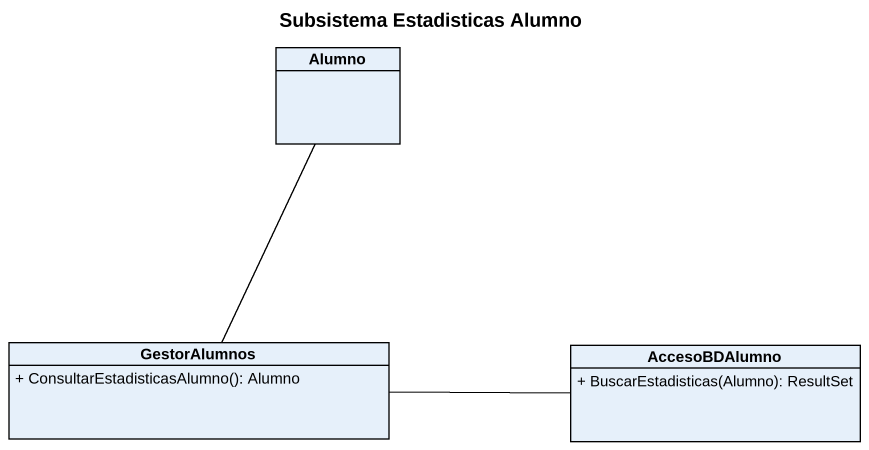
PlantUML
@startuml
title Subsistema Estadisticas Alumno
hide circle
hide empty members
skinparam classAttributeIconSize 0
class Alumno
class GestorAlumnos {
  + ConsultarEstadisticasAlumno(): Alumno
}
class AccesoBDAlumno {
  + BuscarEstadisticas(Alumno): ResultSet
}
Alumno -- GestorAlumnos
GestorAlumnos -right- AccesoBDAlumno
@enduml
